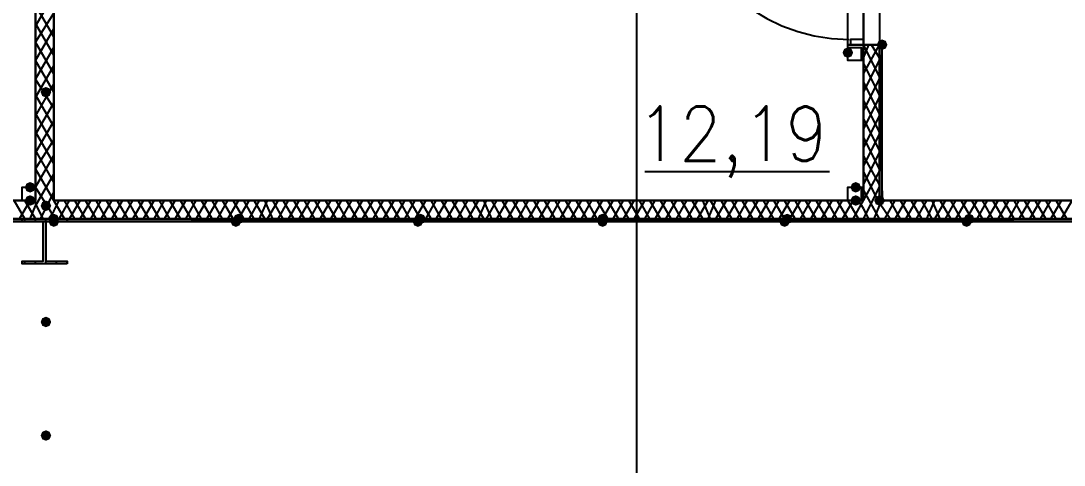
# Model space of a CAD drawing. Header units: millimetres. Extents: x 0 to 420, y 0 to 297.
# Drawn here: x 224.05 to 240.79, y 183.51 to 190.63 of the extents above; entities that cross this region are included whole.
import ezdxf

# ---------------------------------------------------------------- set-up
doc = ezdxf.new("R2010")
doc.units = ezdxf.units.MM
doc.layers.get('0').update_dxf_attribs({"linetype": 'CONTINUOUS'})
doc.styles.get("Standard").update_dxf_attribs({"font": 'STANDARD'})

msp = doc.modelspace()

# ---------------------------------------------------------------- hatches: boundary and pattern name
at = {"true_color": 0x000007}
for points in [[(237.405333, 190.119), (237.380462, 190.059204), (237.320667, 190.034333), (237.260871, 190.059204), (237.236, 190.119), (237.260871, 190.178796), (237.320667, 190.203667), (237.380462, 190.178796)], [(224.536, 189.484), (224.511129, 189.424204), (224.451333, 189.399333), (224.391538, 189.424204), (224.366667, 189.484), (224.391537, 189.543796), (224.451333, 189.568667), (224.511129, 189.543796)], [(224.282, 187.96), (224.257129, 187.900204), (224.197333, 187.875333), (224.137538, 187.900204), (224.112667, 187.96), (224.137537, 188.019796), (224.197333, 188.044667), (224.257129, 188.019796)], [(237.532333, 187.96), (237.507462, 187.900204), (237.447667, 187.875333), (237.387871, 187.900204), (237.363, 187.96), (237.387871, 188.019796), (237.447667, 188.044667), (237.507462, 188.019796)], [(224.282, 187.748333), (224.257129, 187.688538), (224.197333, 187.663667), (224.137538, 187.688538), (224.112667, 187.748333), (224.137537, 187.808129), (224.197333, 187.833), (224.257129, 187.808129)], [(224.536, 187.663667), (224.511129, 187.603871), (224.451333, 187.579), (224.391538, 187.603871), (224.366667, 187.663667), (224.391537, 187.723462), (224.451333, 187.748333), (224.511129, 187.723463)], [(237.532333, 187.748333), (237.507462, 187.688538), (237.447667, 187.663667), (237.387871, 187.688538), (237.363, 187.748333), (237.387871, 187.808129), (237.447667, 187.833), (237.507462, 187.808129)], [(224.536, 185.801), (224.511129, 185.741204), (224.451333, 185.716333), (224.391538, 185.741204), (224.366667, 185.801), (224.391537, 185.860796), (224.451333, 185.885667), (224.511129, 185.860796)], [(224.536, 183.980667), (224.511129, 183.920871), (224.451333, 183.896), (224.391538, 183.920871), (224.366667, 183.980667), (224.391537, 184.040462), (224.451333, 184.065333), (224.511129, 184.040463)]]:
    msp.add_hatch(color=0, dxfattribs=at).paths.add_polyline_path(points, flags=0)
at = {"true_color": 0x0000fe}
for points in [[(237.955667, 190.246), (237.930796, 190.186204), (237.871, 190.161333), (237.811204, 190.186204), (237.786333, 190.246), (237.811204, 190.305796), (237.871, 190.330667), (237.930796, 190.305796)], [(237.913333, 187.748333), (237.888463, 187.688538), (237.828667, 187.663667), (237.768871, 187.688538), (237.744, 187.748333), (237.768871, 187.808129), (237.828667, 187.833), (237.888462, 187.808129)], [(237.913333, 187.748333), (237.888463, 187.688538), (237.828667, 187.663667), (237.768871, 187.688538), (237.744, 187.748333), (237.768871, 187.808129), (237.828667, 187.833), (237.888462, 187.808129)], [(224.663, 187.452), (224.638129, 187.392204), (224.578333, 187.367333), (224.518537, 187.392204), (224.493667, 187.452), (224.518537, 187.511796), (224.578333, 187.536667), (224.638129, 187.511796)], [(227.626333, 187.452), (227.601462, 187.392204), (227.541667, 187.367333), (227.481871, 187.392204), (227.457, 187.452), (227.481871, 187.511796), (227.541667, 187.536667), (227.601462, 187.511796)], [(230.547333, 187.452), (230.522462, 187.392204), (230.462667, 187.367333), (230.402871, 187.392204), (230.378, 187.452), (230.402871, 187.511796), (230.462667, 187.536667), (230.522462, 187.511796)], [(233.468333, 187.452), (233.443463, 187.392204), (233.383667, 187.367333), (233.323871, 187.392204), (233.299, 187.452), (233.323871, 187.511796), (233.383667, 187.536667), (233.443462, 187.511796)], [(236.431667, 187.452), (236.406796, 187.392204), (236.347, 187.367333), (236.287204, 187.392204), (236.262333, 187.452), (236.287204, 187.511796), (236.347, 187.536667), (236.406796, 187.511796)], [(239.352667, 187.452), (239.327796, 187.392204), (239.268, 187.367333), (239.208204, 187.392204), (239.183333, 187.452), (239.208204, 187.511796), (239.268, 187.536667), (239.327796, 187.511796)], [(224.663, 187.409667), (224.638129, 187.349871), (224.578333, 187.325), (224.518537, 187.349871), (224.493667, 187.409667), (224.518537, 187.469462), (224.578333, 187.494333), (224.638129, 187.469463)], [(227.584, 187.409667), (227.559129, 187.349871), (227.499333, 187.325), (227.439538, 187.349871), (227.414667, 187.409667), (227.439537, 187.469462), (227.499333, 187.494333), (227.559129, 187.469463)], [(230.505, 187.409667), (230.480129, 187.349871), (230.420333, 187.325), (230.360538, 187.349871), (230.335667, 187.409667), (230.360537, 187.469462), (230.420333, 187.494333), (230.480129, 187.469463)], [(233.468333, 187.409667), (233.443463, 187.349871), (233.383667, 187.325), (233.323871, 187.349871), (233.299, 187.409667), (233.323871, 187.469462), (233.383667, 187.494333), (233.443462, 187.469463)], [(236.389333, 187.409667), (236.364463, 187.349871), (236.304667, 187.325), (236.244871, 187.349871), (236.22, 187.409667), (236.244871, 187.469462), (236.304667, 187.494333), (236.364462, 187.469463)], [(239.310333, 187.409667), (239.285462, 187.349871), (239.225667, 187.325), (239.165871, 187.349871), (239.141, 187.409667), (239.165871, 187.469462), (239.225667, 187.494333), (239.285462, 187.469463)]]:
    msp.add_hatch(color=0, dxfattribs=at).paths.add_polyline_path(points, flags=0)
at = {"true_color": 0x000007}
h = msp.add_hatch(color=0, dxfattribs=at)
h.paths.add_polyline_path([(237.871, 190.246), (237.828667, 190.246), (237.871, 187.748333)], flags=0)
h.paths.add_polyline_path([(237.828667, 190.246), (237.871, 187.748333), (237.828667, 187.748333)], flags=0)
h = msp.add_hatch(color=0, dxfattribs=at)
h.paths.add_polyline_path([(224.578333, 187.452), (217.212333, 187.452), (224.578333, 187.409667)], flags=0)
h.paths.add_polyline_path([(217.212333, 187.452), (224.578333, 187.409667), (217.212333, 187.409667)], flags=0)
h = msp.add_hatch(color=0, dxfattribs=at)
h.paths.add_polyline_path([(242.189, 187.452), (224.578333, 187.452), (242.189, 187.409667)], flags=0)
h.paths.add_polyline_path([(224.578333, 187.452), (242.189, 187.409667), (224.578333, 187.409667)], flags=0)

# ---------------------------------------------------------------- linework, layer by layer
at = {"color": 0, "true_color": 0x00002b}
msp.add_lwpolyline([(207.179333, 187.748333), (224.282, 187.748333), (224.282, 222.25), (207.179333, 222.25)], close=True, dxfattribs=at)
at = {"color": 0, "true_color": 0x000007}
for points in [[(224.578333, 187.748333), (224.578333, 204.131333), (224.282, 204.131333), (224.282, 187.748333)], [(234.569, 193.1035), (234.583316, 192.819991), (234.625334, 192.544673), (234.69366, 192.278939), (234.786901, 192.024182), (234.903663, 191.781796), (235.042552, 191.553176), (235.202176, 191.339714), (235.381139, 191.142805), (235.578048, 190.963842), (235.791509, 190.804219), (236.02013, 190.66533), (236.262515, 190.548568), (236.517272, 190.455326), (236.783006, 190.387), (237.058325, 190.344982), (237.341833, 190.330667)], [(237.447667, 190.246), (237.320667, 190.246), (237.320667, 191.685333)], [(237.574667, 191.685333), (237.574667, 190.246), (237.447667, 190.246)], [(224.282, 190.542333), (224.578333, 191.050333)], [(224.578333, 190.373), (224.282, 190.881)], [(224.282, 190.288333), (224.578333, 190.754)], [(224.578333, 190.076667), (224.282, 190.584667)], [(224.282, 189.992), (224.578333, 190.5)], [(224.578333, 189.780333), (224.282, 190.288333)], [(224.282, 189.695667), (224.578333, 190.203667)], [(237.574667, 190.034333), (237.659333, 190.246)], [(237.574667, 189.780333), (237.828667, 190.246)], [(237.828667, 189.738), (237.574667, 190.246)], [(237.574667, 190.246), (237.828667, 190.246)], [(237.828667, 190.246), (237.574667, 190.246)], [(237.574667, 190.246), (237.574667, 187.748333)], [(237.828667, 190.034333), (237.701667, 190.246)], [(237.828667, 187.748333), (237.828667, 190.246), (237.871, 187.748333), (237.871, 190.246)], [(237.828667, 187.748333), (237.828667, 190.246)], [(237.532333, 190.119), (237.574667, 190.119)], [(224.578333, 189.484), (224.282, 189.992)], [(224.282, 189.399333), (224.578333, 189.907333)], [(237.574667, 189.484), (237.828667, 189.992)], [(237.828667, 189.441667), (237.574667, 189.949667)], [(224.578333, 189.23), (224.282, 189.695667)], [(224.282, 189.103), (224.578333, 189.611)], [(237.574667, 189.187667), (237.828667, 189.695667)], [(237.828667, 189.145333), (237.574667, 189.653333)], [(224.578333, 188.933667), (224.282, 189.441667)], [(237.574667, 188.891333), (237.828667, 189.399333)], [(224.282, 188.806667), (224.578333, 189.314667)], [(237.828667, 188.849), (237.574667, 189.357)], [(224.578333, 188.637333), (224.282, 189.145333)], [(237.574667, 188.595), (237.828667, 189.103)], [(237.828667, 188.552667), (237.574667, 189.060667)], [(224.282, 188.510333), (224.578333, 189.018333)], [(224.578333, 188.341), (224.282, 188.849)], [(224.282, 188.256333), (224.578333, 188.722)], [(237.574667, 188.298667), (237.828667, 188.806667)], [(237.828667, 188.256333), (237.574667, 188.764333)], [(224.578333, 188.044667), (224.282, 188.552667)], [(224.282, 187.96), (224.578333, 188.468)], [(237.574667, 188.002333), (237.828667, 188.510333)], [(237.828667, 188.002333), (237.574667, 188.468)], [(224.578333, 187.748333), (224.282, 188.256333)], [(234.061, 188.214), (237.024333, 188.214)], [(237.574667, 187.748333), (237.828667, 188.214)], [(237.828667, 187.706), (237.574667, 188.214)], [(224.282, 187.663667), (224.578333, 188.171667)], [(224.578333, 187.494333), (224.282, 187.96)], [(224.366667, 187.452), (224.578333, 187.875333)], [(237.574667, 187.452), (237.828667, 187.96)], [(237.828667, 187.452), (237.574667, 187.917667)], [(224.282, 187.748333), (217.212333, 187.748333)], [(224.112667, 187.452), (223.943333, 187.748333)], [(224.028, 187.452), (224.197333, 187.748333)], [(224.282, 187.452), (224.112667, 187.748333)], [(224.282, 187.706), (224.282, 187.748333)], [(224.409, 187.452), (224.282, 187.706)], [(224.578333, 187.579), (224.663, 187.748333)], [(224.747667, 187.452), (224.578333, 187.748333)], [(237.574667, 187.748333), (224.578333, 187.748333)], [(224.663, 187.452), (224.832333, 187.748333)], [(224.917, 187.452), (224.747667, 187.748333)], [(224.832333, 187.452), (225.001667, 187.748333)], [(225.086333, 187.452), (224.917, 187.748333)], [(225.001667, 187.452), (225.171, 187.748333)], [(225.255667, 187.452), (225.086333, 187.748333)], [(225.171, 187.452), (225.340333, 187.748333)], [(225.425, 187.452), (225.255667, 187.748333)], [(225.340333, 187.452), (225.509667, 187.748333)], [(225.594333, 187.452), (225.425, 187.748333)], [(225.509667, 187.452), (225.679, 187.748333)], [(225.763667, 187.452), (225.594333, 187.748333)], [(225.679, 187.452), (225.848333, 187.748333)], [(225.933, 187.452), (225.763667, 187.748333)], [(225.848333, 187.452), (226.017667, 187.748333)], [(226.102333, 187.452), (225.933, 187.748333)], [(226.017667, 187.452), (226.187, 187.748333)], [(226.271667, 187.452), (226.102333, 187.748333)], [(226.187, 187.452), (226.356333, 187.748333)], [(226.441, 187.452), (226.271667, 187.748333)], [(226.356333, 187.452), (226.525667, 187.748333)], [(226.610333, 187.452), (226.441, 187.748333)], [(226.525667, 187.452), (226.695, 187.748333)], [(226.779667, 187.452), (226.610333, 187.748333)], [(226.695, 187.452), (226.864333, 187.748333)], [(226.949, 187.452), (226.779667, 187.748333)], [(226.864333, 187.452), (227.033667, 187.748333)], [(227.118333, 187.452), (226.949, 187.748333)], [(227.033667, 187.452), (227.203, 187.748333)], [(227.287667, 187.452), (227.118333, 187.748333)], [(227.203, 187.452), (227.372333, 187.748333)], [(227.457, 187.452), (227.287667, 187.748333)], [(227.372333, 187.452), (227.541667, 187.748333)], [(227.626333, 187.452), (227.457, 187.748333)], [(227.541667, 187.452), (227.711, 187.748333)], [(227.795667, 187.452), (227.626333, 187.748333)], [(227.711, 187.452), (227.880333, 187.748333)], [(227.965, 187.452), (227.795667, 187.748333)], [(227.880333, 187.452), (228.007333, 187.748333)], [(228.092, 187.452), (227.965, 187.748333)], [(228.007333, 187.452), (228.176667, 187.748333)], [(228.261333, 187.452), (228.092, 187.748333)], [(228.176667, 187.452), (228.346, 187.748333)], [(228.430667, 187.452), (228.261333, 187.748333)], [(228.346, 187.452), (228.515333, 187.748333)], [(228.6, 187.452), (228.430667, 187.748333)], [(228.515333, 187.452), (228.684667, 187.748333)], [(228.769333, 187.452), (228.6, 187.748333)], [(228.684667, 187.452), (228.854, 187.748333)], [(228.938667, 187.452), (228.769333, 187.748333)], [(228.854, 187.452), (229.023333, 187.748333)], [(229.108, 187.452), (228.938667, 187.748333)], [(229.023333, 187.452), (229.192667, 187.748333)], [(229.277333, 187.452), (229.108, 187.748333)], [(229.192667, 187.452), (229.362, 187.748333)], [(229.446667, 187.452), (229.277333, 187.748333)], [(229.362, 187.452), (229.531333, 187.748333)], [(229.616, 187.452), (229.446667, 187.748333)], [(229.531333, 187.452), (229.700667, 187.748333)], [(229.785333, 187.452), (229.616, 187.748333)], [(229.700667, 187.452), (229.87, 187.748333)], [(229.954667, 187.452), (229.785333, 187.748333)], [(229.87, 187.452), (230.039333, 187.748333)], [(230.124, 187.452), (229.954667, 187.748333)], [(230.039333, 187.452), (230.208667, 187.748333)], [(230.293333, 187.452), (230.124, 187.748333)], [(230.208667, 187.452), (230.378, 187.748333)], [(230.462667, 187.452), (230.293333, 187.748333)], [(230.378, 187.452), (230.547333, 187.748333)], [(230.632, 187.452), (230.462667, 187.748333)], [(230.547333, 187.452), (230.716667, 187.748333)], [(230.801333, 187.452), (230.632, 187.748333)], [(230.716667, 187.452), (230.886, 187.748333)], [(230.970667, 187.452), (230.801333, 187.748333)], [(230.886, 187.452), (231.055333, 187.748333)], [(231.14, 187.452), (230.970667, 187.748333)], [(231.055333, 187.452), (231.224667, 187.748333)], [(231.309333, 187.452), (231.14, 187.748333)], [(231.224667, 187.452), (231.394, 187.748333)], [(231.478667, 187.452), (231.309333, 187.748333)], [(231.394, 187.452), (231.521, 187.748333)], [(231.605667, 187.452), (231.478667, 187.748333)], [(231.521, 187.452), (231.690333, 187.748333)], [(231.775, 187.452), (231.605667, 187.748333)], [(231.690333, 187.452), (231.859667, 187.748333)], [(231.944333, 187.452), (231.775, 187.748333)], [(231.859667, 187.452), (232.029, 187.748333)], [(232.113667, 187.452), (231.944333, 187.748333)], [(232.029, 187.452), (232.198333, 187.748333)], [(232.283, 187.452), (232.113667, 187.748333)], [(232.198333, 187.452), (232.367667, 187.748333)], [(232.452333, 187.452), (232.283, 187.748333)], [(232.367667, 187.452), (232.537, 187.748333)], [(232.621667, 187.452), (232.452333, 187.748333)], [(232.537, 187.452), (232.706333, 187.748333)], [(232.791, 187.452), (232.621667, 187.748333)], [(232.706333, 187.452), (232.875667, 187.748333)], [(232.960333, 187.452), (232.791, 187.748333)], [(232.875667, 187.452), (233.045, 187.748333)], [(233.129667, 187.452), (232.960333, 187.748333)], [(233.045, 187.452), (233.214333, 187.748333)], [(233.299, 187.452), (233.129667, 187.748333)], [(233.214333, 187.452), (233.383667, 187.748333)], [(233.468333, 187.452), (233.299, 187.748333)], [(233.383667, 187.452), (233.553, 187.748333)], [(233.637667, 187.452), (233.468333, 187.748333)], [(233.553, 187.452), (233.722333, 187.748333)], [(233.807, 187.452), (233.637667, 187.748333)], [(233.722333, 187.452), (233.891667, 187.748333)], [(233.976333, 187.452), (233.807, 187.748333)], [(233.891667, 187.452), (234.061, 187.748333)], [(234.145667, 187.452), (233.976333, 187.748333)], [(234.061, 187.452), (234.230333, 187.748333)], [(234.315, 187.452), (234.145667, 187.748333)], [(234.230333, 187.452), (234.399667, 187.748333)], [(234.484333, 187.452), (234.315, 187.748333)], [(234.399667, 187.452), (234.569, 187.748333)], [(234.653667, 187.452), (234.484333, 187.748333)], [(234.569, 187.452), (234.738333, 187.748333)], [(234.823, 187.452), (234.653667, 187.748333)], [(234.738333, 187.452), (234.907667, 187.748333)], [(234.992333, 187.452), (234.823, 187.748333)], [(234.907667, 187.452), (235.077, 187.748333)], [(235.119333, 187.452), (234.992333, 187.748333)], [(235.077, 187.452), (235.204, 187.748333)], [(235.288667, 187.452), (235.119333, 187.748333)], [(235.204, 187.452), (235.373333, 187.748333)], [(235.458, 187.452), (235.288667, 187.748333)], [(235.373333, 187.452), (235.542667, 187.748333)], [(235.627333, 187.452), (235.458, 187.748333)], [(235.542667, 187.452), (235.712, 187.748333)], [(235.796667, 187.452), (235.627333, 187.748333)], [(235.712, 187.452), (235.881333, 187.748333)], [(235.966, 187.452), (235.796667, 187.748333)], [(235.881333, 187.452), (236.050667, 187.748333)], [(236.135333, 187.452), (235.966, 187.748333)], [(236.050667, 187.452), (236.22, 187.748333)], [(236.304667, 187.452), (236.135333, 187.748333)], [(236.22, 187.452), (236.389333, 187.748333)], [(236.474, 187.452), (236.304667, 187.748333)], [(236.389333, 187.452), (236.558667, 187.748333)], [(236.643333, 187.452), (236.474, 187.748333)], [(236.558667, 187.452), (236.728, 187.748333)], [(236.812667, 187.452), (236.643333, 187.748333)], [(236.728, 187.452), (236.897333, 187.748333)], [(236.982, 187.452), (236.812667, 187.748333)], [(236.897333, 187.452), (237.066667, 187.748333)], [(237.151333, 187.452), (236.982, 187.748333)], [(237.066667, 187.452), (237.236, 187.748333)], [(237.320667, 187.452), (237.151333, 187.748333)], [(237.236, 187.452), (237.405333, 187.748333)], [(237.49, 187.452), (237.320667, 187.748333)], [(237.405333, 187.452), (237.574667, 187.748333)], [(237.574667, 187.621333), (237.49, 187.748333)], [(237.828667, 187.663667), (237.913333, 187.748333)], [(242.189, 187.748333), (237.828667, 187.748333)], [(237.998, 187.452), (237.828667, 187.706)], [(237.913333, 187.452), (238.082667, 187.748333)], [(238.167333, 187.452), (237.998, 187.748333)], [(238.082667, 187.452), (238.252, 187.748333)], [(238.336667, 187.452), (238.167333, 187.748333)], [(238.252, 187.452), (238.421333, 187.748333)], [(238.506, 187.452), (238.336667, 187.748333)], [(238.421333, 187.452), (238.590667, 187.748333)], [(238.675333, 187.452), (238.506, 187.748333)], [(238.590667, 187.452), (238.717667, 187.748333)], [(238.802333, 187.452), (238.675333, 187.748333)], [(238.717667, 187.452), (238.887, 187.748333)], [(238.971667, 187.452), (238.802333, 187.748333)], [(238.887, 187.452), (239.056333, 187.748333)], [(239.141, 187.452), (238.971667, 187.748333)], [(239.056333, 187.452), (239.225667, 187.748333)], [(239.310333, 187.452), (239.141, 187.748333)], [(239.225667, 187.452), (239.395, 187.748333)], [(239.479667, 187.452), (239.310333, 187.748333)], [(239.395, 187.452), (239.564333, 187.748333)], [(239.649, 187.452), (239.479667, 187.748333)], [(239.564333, 187.452), (239.733667, 187.748333)], [(239.818333, 187.452), (239.649, 187.748333)], [(239.733667, 187.452), (239.903, 187.748333)], [(239.987667, 187.452), (239.818333, 187.748333)], [(239.903, 187.452), (240.072333, 187.748333)], [(240.157, 187.452), (239.987667, 187.748333)], [(240.072333, 187.452), (240.241667, 187.748333)], [(240.326333, 187.452), (240.157, 187.748333)], [(240.241667, 187.452), (240.411, 187.748333)], [(240.495667, 187.452), (240.326333, 187.748333)], [(240.411, 187.452), (240.580333, 187.748333)], [(240.665, 187.452), (240.495667, 187.748333)], [(240.580333, 187.452), (240.749667, 187.748333)], [(240.834333, 187.452), (240.665, 187.748333)], [(240.749667, 187.452), (240.919, 187.748333)], [(224.197333, 187.452), (224.282, 187.663667)], [(224.493667, 187.452), (224.578333, 187.579)], [(237.659333, 187.452), (237.574667, 187.621333)], [(237.744, 187.452), (237.828667, 187.663667)], [(224.578333, 187.409667), (217.212333, 187.409667), (224.578333, 187.452), (217.212333, 187.452)], [(217.212333, 187.452), (224.282, 187.452)], [(224.112667, 187.409667), (224.112667, 187.452)], [(224.282, 187.409667), (224.282, 187.452)], [(224.282, 187.452), (224.578333, 187.452)], [(224.451333, 186.732333), (224.451333, 187.452)], [(224.578333, 187.452), (224.578333, 187.494333)], [(242.189, 187.409667), (224.578333, 187.409667), (242.189, 187.452), (224.578333, 187.452)], [(224.578333, 187.452), (237.574667, 187.452)], [(224.620667, 187.409667), (224.620667, 187.452)], [(224.79, 187.409667), (224.79, 187.452)], [(237.574667, 187.452), (237.828667, 187.452)], [(237.828667, 187.452), (242.189, 187.452)], [(224.112667, 186.732333), (224.112667, 186.774667)], [(224.282, 186.732333), (224.282, 186.774667)], [(224.620667, 186.732333), (224.620667, 186.774667)], [(224.79, 186.732333), (224.79, 186.774667)]]:
    msp.add_lwpolyline(points, dxfattribs=at)
at = {"color": 0, "true_color": 0x000008}
for points in [[(237.828667, 203.835), (237.828667, 187.748333), (242.485333, 187.748333), (242.485333, 181.948667), (258.572, 181.948667), (258.572, 191.219667), (242.189, 191.219667), (242.189, 203.835)], [(120.734667, 187.452), (120.734667, 140.377333), (242.189, 140.377333), (242.189, 187.452)]]:
    msp.add_lwpolyline(points, close=True, dxfattribs=at)
at = {"color": 0, "true_color": 0x000098}
msp.add_lwpolyline([(237.574667, 195.664667), (224.578333, 195.664667), (224.578333, 187.748333), (237.574667, 187.748333)], close=True, dxfattribs=at)
at = {"color": 0, "true_color": 0x000001}
msp.add_lwpolyline([(285.115001, 137.879666), (271.907001, 137.879666), (271.187334, 137.879666), (271.187334, 123.274666), (267.716001, 123.274666), (267.716001, 134.069666), (250.317001, 134.069666), (250.317001, 149.224999), (113.749668, 149.224999), (113.749668, 178.180999), (127.762001, 178.265666), (233.934001, 178.265666), (233.934001, 195.410666), (250.317001, 195.410666), (250.317001, 163.914666), (262.085667, 163.914666), (262.085667, 178.265666), (385.953, 178.265666)], dxfattribs=at)
at = {"color": 0, "true_color": 0x000007}
for points in [[(237.320667, 189.992), (237.320667, 190.203667), (237.532333, 190.203667), (237.532333, 189.992), (237.320667, 189.992), (237.320667, 190.246), (237.574667, 190.246), (237.574667, 189.992)], [(237.574667, 190.330667), (237.49, 190.330667), (237.363, 190.330667), (237.363, 190.246), (237.574667, 190.246)], [(237.871, 190.246), (237.828667, 190.246), (237.871, 187.748333)], [(237.828667, 190.246), (237.871, 187.748333), (237.828667, 187.748333)], [(237.828667, 190.246), (237.828667, 187.748333), (237.871, 187.748333), (237.871, 190.246)], [(237.828667, 190.246), (237.828667, 187.748333), (237.871, 187.748333), (237.871, 190.246)], [(224.282, 187.748333), (224.070333, 187.748333), (224.070333, 187.96), (224.282, 187.96), (224.282, 187.748333), (224.070333, 187.748333), (224.070333, 187.96), (224.282, 187.96)], [(237.320667, 187.96), (237.532333, 187.96), (237.532333, 187.748333), (237.320667, 187.748333), (237.320667, 187.96), (237.574667, 187.96), (237.574667, 187.748333), (237.320667, 187.748333)], [(224.578333, 187.452), (217.212333, 187.452), (224.578333, 187.409667)], [(217.212333, 187.452), (224.578333, 187.409667), (217.212333, 187.409667)], [(217.212333, 187.409667), (224.578333, 187.409667), (224.578333, 187.452), (217.212333, 187.452)], [(217.212333, 187.409667), (224.578333, 187.409667), (224.578333, 187.452), (217.212333, 187.452)], [(224.79, 186.732333), (224.070333, 186.732333), (224.070333, 186.774667), (224.409, 186.774667), (224.409, 187.409667), (224.070333, 187.409667), (224.070333, 187.452), (224.79, 187.452), (224.79, 187.409667), (224.451333, 187.409667), (224.451333, 186.774667), (224.79, 186.774667)], [(242.189, 187.452), (224.578333, 187.452), (242.189, 187.409667)], [(224.578333, 187.452), (242.189, 187.409667), (224.578333, 187.409667)], [(224.578333, 187.409667), (242.189, 187.409667), (242.189, 187.452), (224.578333, 187.452)], [(224.578333, 187.409667), (242.189, 187.409667), (242.189, 187.452), (224.578333, 187.452)]]:
    msp.add_lwpolyline(points, close=True, dxfattribs=at)

# ---------------------------------------------------------------- texts
at = {"color": 0, "true_color": 0x000007, "insert": (233.934007, 189.255366), "char_height": 0.872032, "width": 2.37386489, "attachment_point": 1}
msp.add_mtext('12,19', dxfattribs=at)

doc.saveas('drawing.dxf')
